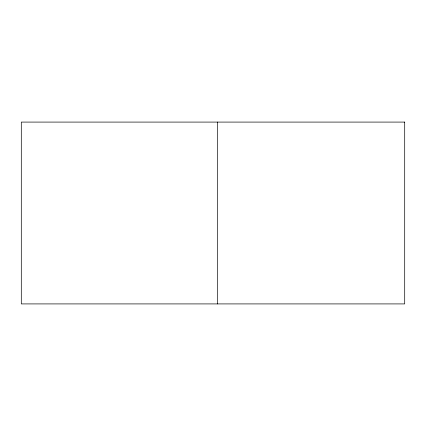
<?xml version="1.0" encoding="UTF-8"?>
<svg xmlns="http://www.w3.org/2000/svg" width="426" height="426" viewBox="0 0 426 426"><rect width="100%" height="100%" fill="white"/><g stroke="black" fill="none" stroke-linecap="round" stroke-linejoin="round"><path stroke-width="0.64" d="M217.59 122.086L217.59 303.914M404.7 122.086L21.3 122.086L21.3 303.914L404.7 303.914L404.7 122.086"/></g></svg>
